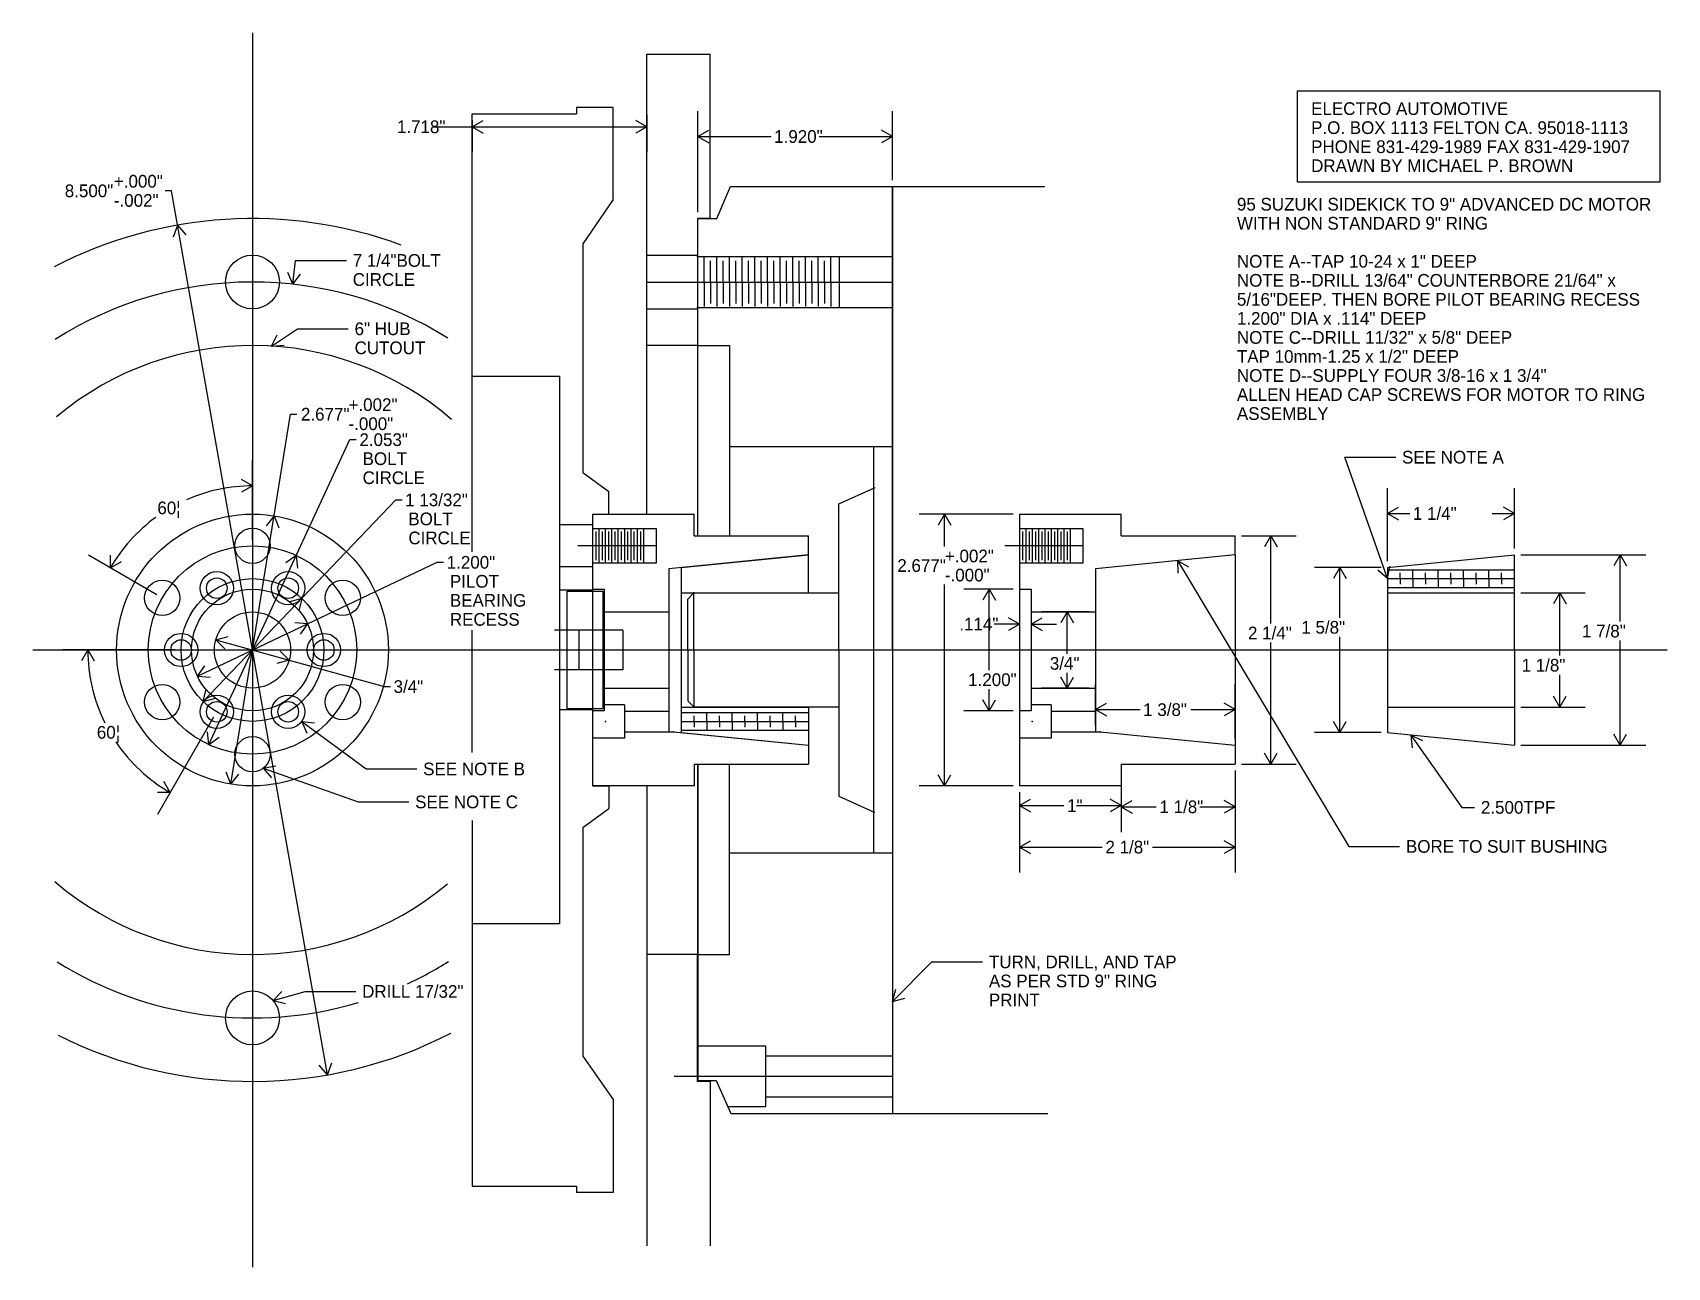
# Model space of a CAD drawing. Extents: x 1.8 to 17.9, y -1.2 to 10.9.
import ezdxf

# ---------------------------------------------------------------- set-up
doc = ezdxf.new("R2010")
doc.units = 0

msp = doc.modelspace()

# ---------------------------------------------------------------- linework, layer by layer
at = {"layer": 'ADC9', "color": 7, "linetype": 'CONTINUOUS'}
for p, q in [((10.316246, 4.848721), (10.316246, 9.41372)), ((10.316246, 9.41372), (11.814378, 9.41372)), ((10.316246, 9.41372), (10.316246, 4.848721)), ((10.129569, 6.848716), (10.129569, 2.848725)), ((10.316246, 6.848716), (10.129569, 6.848716)), ((9.787569, 6.28872), (10.139513, 6.44769)), ((9.787569, 4.848721), (9.787569, 6.28872)), ((8.299569, 5.348651), (8.359557, 5.41243)), ((8.299569, 4.848721), (8.299569, 5.348651)), ((8.359557, 5.41243), (9.787569, 5.41243)), ((8.359557, 4.84993), (8.359557, 5.41243)), ((8.299569, 4.848721), (8.299569, 4.348721)), ((8.359557, 4.84993), (8.359557, 4.28743)), ((9.787569, 4.848721), (9.787569, 3.40872)), ((10.316246, 4.848721), (10.316246, 0.28372)), ((8.359557, 4.28743), (8.299569, 4.348721)), ((8.359557, 4.28743), (9.787569, 4.28743)), ((9.787569, 3.40872), (10.136326, 3.249691)), ((10.316246, 2.848725), (10.129694, 2.848725)), ((10.316246, 0.28372), (11.846153, 0.28372))]:
    msp.add_line(p, q, dxfattribs=at)
at = {"layer": 'ADC9', "color": 7}
for p in [(10.139513, 6.44769), (8.359557, 5.41243), (8.299569, 4.848721), (8.299569, 4.848721), (8.299569, 4.848721), (8.299569, 4.848721), (8.359557, 4.84993), (9.787569, 4.848721), (9.787569, 4.848721), (9.787569, 4.848721), (10.129569, 4.848721), (10.129569, 4.848721), (10.316246, 4.848721), (10.316246, 4.848721), (10.316246, 4.848721), (8.359557, 4.28743), (10.136326, 3.249691)]:
    msp.add_point(p, dxfattribs=at)
at = {"layer": 'BUSHING', "color": 7, "linetype": 'CONTINUOUS'}
for p, q in [((15.191246, 5.723721), (15.191246, 6.443495)), ((16.441246, 5.848721), (16.441246, 6.443495)), ((15.191246, 6.193495), (15.299499, 6.255995)), ((15.191246, 6.193495), (15.299499, 6.130995)), ((15.191246, 6.193495), (15.40956, 6.193495)), ((16.222932, 6.193495), (16.441246, 6.193495)), ((16.441246, 6.193495), (16.332993, 6.255995)), ((16.441246, 6.193495), (16.332993, 6.130995)), ((8.236568, 5.661221), (9.486568, 5.786221)), ((8.236568, 4.848721), (8.236568, 5.661221)), ((9.486568, 5.411212), (9.486568, 5.786221)), ((15.128746, 5.661221), (14.470148, 5.661221)), ((14.720148, 5.661221), (14.657648, 5.552967)), ((14.720148, 5.661221), (14.782648, 5.552967)), ((14.720148, 5.167123), (14.720148, 5.661221)), ((15.191246, 5.661221), (16.441246, 5.786221)), ((15.191246, 5.661221), (15.191246, 4.848721)), ((15.191246, 5.637779), (16.441246, 5.637779)), ((15.440105, 5.552748), (15.440105, 5.639135)), ((15.690105, 5.552748), (15.690105, 5.639135)), ((15.940105, 5.552748), (15.940105, 5.639135)), ((16.190105, 5.552748), (16.190105, 5.639135)), ((16.441246, 4.848721), (16.441246, 5.786221)), ((16.503746, 5.786221), (17.73386, 5.786221)), ((17.48386, 5.786221), (17.42136, 5.677967)), ((17.48386, 5.786221), (17.54636, 5.677967)), ((17.48386, 5.129651), (17.48386, 5.786221)), ((15.190105, 5.552748), (16.441246, 5.552748)), ((15.315105, 5.552748), (15.315105, 5.607448)), ((15.315105, 5.552748), (15.315105, 5.498048)), ((15.440105, 5.552748), (15.440105, 5.466362)), ((15.565105, 5.552748), (15.565105, 5.607448)), ((15.565105, 5.552748), (15.565105, 5.498048)), ((15.690105, 5.552748), (15.690105, 5.466362)), ((15.815105, 5.552748), (15.815105, 5.607448)), ((15.815105, 5.552748), (15.815105, 5.498048)), ((15.940105, 5.552748), (15.940105, 5.466362)), ((16.065105, 5.552748), (16.065105, 5.607448)), ((16.065105, 5.552748), (16.065105, 5.498048)), ((16.190105, 5.552748), (16.190105, 5.466362)), ((16.315105, 5.552748), (16.315105, 5.607448)), ((16.315105, 5.552748), (16.315105, 5.498048)), ((8.239075, 5.411212), (9.486568, 5.411212)), ((15.191246, 5.465879), (16.441246, 5.465879)), ((15.191246, 5.411212), (16.441246, 5.411212)), ((16.503746, 5.411212), (17.138802, 5.411212)), ((16.888802, 5.411212), (16.826302, 5.302959)), ((16.888802, 5.411212), (16.951302, 5.302959)), ((16.888802, 4.793457), (16.888802, 5.411212)), ((8.236568, 4.036221), (8.236568, 4.848721)), ((14.720148, 4.036221), (14.720148, 4.978574)), ((15.191246, 4.848721), (15.191246, 4.036221)), ((16.441246, 4.848721), (16.441246, 3.911221)), ((17.48386, 3.911221), (17.48386, 4.941335)), ((16.888802, 4.286229), (16.888802, 4.605141)), ((16.888802, 4.286229), (16.826302, 4.394482)), ((16.888802, 4.286229), (16.951302, 4.394482)), ((8.236568, 4.286229), (9.486568, 4.286229)), ((8.236568, 4.231562), (9.486568, 4.231562)), ((8.360428, 4.144693), (8.360428, 4.199392)), ((8.485428, 4.144693), (8.485428, 4.231079)), ((8.610428, 4.144693), (8.610428, 4.199392)), ((8.735428, 4.144693), (8.735428, 4.231079)), ((8.860428, 4.144693), (8.860428, 4.199392)), ((8.985428, 4.144693), (8.985428, 4.231079)), ((9.110428, 4.144693), (9.110428, 4.199392)), ((9.235428, 4.144693), (9.235428, 4.231079)), ((9.360428, 4.144693), (9.360428, 4.199392)), ((9.486568, 4.286229), (9.486568, 3.911221)), ((15.193752, 4.286229), (16.441246, 4.286229)), ((16.503746, 4.286229), (17.138802, 4.286229)), ((8.235428, 4.144693), (9.486568, 4.144693)), ((8.236568, 4.059662), (9.486568, 4.059662)), ((8.236568, 4.036221), (9.486568, 3.911221)), ((8.360428, 4.144693), (8.360428, 4.089993)), ((8.485428, 4.144693), (8.485428, 4.058306)), ((8.610428, 4.144693), (8.610428, 4.089993)), ((8.735428, 4.144693), (8.735428, 4.058306)), ((8.860428, 4.144693), (8.860428, 4.089993)), ((8.985428, 4.144693), (8.985428, 4.058306)), ((9.110428, 4.144693), (9.110428, 4.089993)), ((9.235428, 4.144693), (9.235428, 4.058306)), ((9.360428, 4.144693), (9.360428, 4.089993)), ((15.128746, 4.036221), (14.470148, 4.036221)), ((14.720148, 4.036221), (14.657648, 4.144474)), ((14.720148, 4.036221), (14.782648, 4.144474)), ((15.191246, 4.036221), (16.441246, 3.911221)), ((15.420994, 4.008234), (15.534556, 3.955997)), ((15.420994, 4.008234), (15.432536, 3.883768)), ((15.420994, 4.008234), (15.923487, 3.298491)), ((16.503746, 3.911221), (17.73386, 3.911221)), ((17.48386, 3.911221), (17.42136, 4.019474)), ((17.48386, 3.911221), (17.54636, 4.019474)), ((15.923487, 3.298491), (16.048487, 3.298491))]:
    msp.add_line(p, q, dxfattribs=at)
at = {"layer": 'BUSHING', "color": 7}
for p in [(15.190105, 5.552748), (15.315105, 5.552748), (15.440105, 5.552748), (15.440105, 5.552748), (15.565105, 5.552748), (15.565105, 5.552748), (15.690105, 5.552748), (15.690105, 5.552748), (15.690105, 5.552748), (15.815105, 5.552748), (15.940105, 5.552748), (15.940105, 5.552748), (16.065105, 5.552748), (16.190105, 5.552748), (16.190105, 5.552748), (16.315105, 5.552748), (16.316566, 5.551829), (16.316566, 5.551829), (16.316574, 5.551829), (16.316574, 5.551829), (8.236568, 4.848721), (8.236568, 4.848721), (8.236568, 4.848721), (8.236568, 4.848721), (15.191246, 4.848721), (15.191246, 4.848721), (15.191246, 4.848721), (15.191246, 4.848721), (8.235428, 4.144693), (8.360428, 4.144693), (8.485428, 4.144693), (8.485428, 4.144693), (8.610428, 4.144693), (8.610428, 4.144693), (8.735428, 4.144693), (8.735428, 4.144693), (8.735428, 4.144693), (8.860428, 4.144693), (8.985428, 4.144693), (8.985428, 4.144693), (9.110428, 4.144693), (9.235428, 4.144693), (9.235428, 4.144693), (9.360428, 4.144693), (9.361889, 4.145613), (9.361889, 4.145613), (9.361897, 4.145613), (9.361897, 4.145613)]:
    msp.add_point(p, dxfattribs=at)
at = {"layer": 'CNTRLINE', "color": 7, "linetype": 'CONTINUOUS'}
for p, q in [((4.011626, 10.930268), (4.011626, -1.232827)), ((1.846684, 4.848721), (17.946686, 4.848721))]:
    msp.add_line(p, q, dxfattribs=at)
at = {"layer": 'CNTRLINE', "color": 7}
for p in [(4.011626, 4.848721), (6.176569, 4.848721)]:
    msp.add_point(p, dxfattribs=at)
at = {"layer": 'DIMEN', "color": 7, "linetype": 'CONTINUOUS'}
for p, q in [((8.396568, 9.161222), (8.396568, 10.157899)), ((10.316246, 9.47622), (10.316246, 10.157899)), ((5.787341, 10.00357), (7.894568, 10.00357)), ((6.176569, 10.067721), (6.176569, 9.75357)), ((6.176569, 10.00357), (6.284822, 10.06607)), ((6.176569, 10.00357), (6.284822, 9.94107)), ((7.894568, 10.00357), (7.786315, 10.06607)), ((7.894568, 10.00357), (7.786315, 9.94107)), ((7.894568, 10.120069), (7.894568, 9.75357)), ((8.396568, 9.907899), (8.504821, 9.970399)), ((8.396568, 9.907899), (8.504821, 9.845399)), ((8.396568, 9.907899), (9.118776, 9.907899)), ((9.594038, 9.907899), (10.316246, 9.907899)), ((10.316246, 9.907899), (10.207993, 9.970399)), ((10.316246, 9.907899), (10.207993, 9.845399)), ((3.214706, 9.372746), (3.152206, 9.372746)), ((4.748921, 0.663161), (3.214706, 9.372746)), ((3.274328, 9.034278), (3.231556, 8.916824)), ((3.274328, 9.034278), (3.35466, 8.938509)), ((4.40792, 8.451995), (4.358891, 8.566978)), ((4.40792, 8.451995), (4.436297, 8.686265)), ((4.40792, 8.451995), (4.482984, 8.551947)), ((4.436297, 8.686265), (4.936297, 8.686265)), ((4.197382, 7.842965), (4.454723, 8.013106)), ((4.197382, 7.842965), (4.253214, 7.954803)), ((4.454723, 8.013106), (4.954723, 8.013106)), ((4.197382, 7.842965), (4.322153, 7.850532)), ((3.797904, 3.527393), (4.387416, 7.172027)), ((4.387416, 7.172027), (4.449916, 7.172027)), ((3.580312, 3.917232), (4.971175, 6.921012)), ((4.971175, 6.921012), (5.033675, 6.921012)), ((4.011626, 5.93772), (4.011626, 6.715385)), ((15.190105, 5.552748), (14.771272, 6.748284)), ((14.771272, 6.748284), (15.271272, 6.748284)), ((4.011626, 6.465385), (3.903373, 6.527885)), ((4.011626, 6.465385), (3.903373, 6.402885)), ((3.526486, 4.33995), (5.421915, 6.327702)), ((5.421915, 6.327702), (5.484415, 6.327702)), ((4.225348, 6.170048), (4.146365, 6.073163)), ((4.225348, 6.170048), (4.269761, 6.053204)), ((11.503746, 6.187221), (10.576774, 6.187221)), ((10.826774, 6.187221), (10.764274, 6.078967)), ((10.826774, 6.187221), (10.889274, 6.078967)), ((10.826774, 5.869188), (10.826774, 6.187221)), ((13.753746, 5.973721), (14.291863, 5.973721)), ((14.041863, 5.973721), (13.979363, 5.865467)), ((14.041863, 5.973721), (14.104363, 5.865467)), ((14.041863, 5.110123), (14.041863, 5.973721)), ((3.068525, 5.39322), (2.395048, 5.782053)), ((2.611554, 5.657053), (2.611554, 5.782053)), ((2.611554, 5.657053), (2.719807, 5.719553)), ((3.469663, 4.591281), (5.830726, 5.712817)), ((4.44294, 5.780209), (4.340739, 5.708237)), ((4.44294, 5.780209), (4.454169, 5.655714)), ((5.830726, 5.712817), (5.893226, 5.712817)), ((13.122667, 5.729362), (13.231929, 5.668642)), ((13.122667, 5.729362), (13.124713, 5.604379)), ((13.122667, 5.729362), (14.810194, 2.913906)), ((15.190105, 5.552748), (15.213299, 5.675578)), ((10.826774, 3.510221), (10.826774, 5.493093)), ((15.190105, 5.552748), (15.095329, 5.634249)), ((4.496767, 5.357491), (4.376829, 5.322278)), ((4.496767, 5.357491), (4.467293, 5.236016)), ((11.503746, 5.44872), (11.018081, 5.44872)), ((11.268081, 5.44872), (11.205581, 5.340467)), ((11.268081, 5.44872), (11.330581, 5.340467)), ((11.268081, 4.650631), (11.268081, 5.44872)), ((11.566246, 5.38622), (11.566246, 4.853646)), ((11.680246, 5.38622), (11.680246, 4.853646)), ((11.566246, 5.103646), (11.457993, 5.166146)), ((11.680246, 5.103646), (11.7885, 5.166146)), ((12.253746, 5.223721), (11.784393, 5.223721)), ((12.034393, 5.223721), (11.971893, 5.115467)), ((12.034393, 5.223721), (12.096893, 5.115467)), ((12.034393, 4.810788), (12.034393, 5.223721)), ((4.55359, 5.10616), (4.428991, 5.116167)), ((4.55359, 5.10616), (4.482624, 5.003258)), ((11.566246, 5.103646), (11.316246, 5.103646)), ((11.566246, 5.103646), (11.457993, 5.041146)), ((11.680246, 5.103646), (11.7885, 5.041146)), ((11.680246, 5.103646), (11.930246, 5.103646)), ((3.246126, 4.848721), (2.139651, 4.848722)), ((2.389651, 4.848722), (2.327151, 4.740468)), ((2.389651, 4.848722), (2.452151, 4.740468)), ((3.650326, 4.949157), (3.771364, 4.98038)), ((3.650326, 4.949157), (3.737885, 4.859947)), ((3.650326, 4.949157), (5.307531, 4.488478)), ((4.372926, 4.748284), (4.285367, 4.837494)), ((14.041863, 3.723721), (14.041863, 4.92245)), ((3.469663, 4.591281), (3.540628, 4.694183)), ((4.372926, 4.748284), (4.251888, 4.717061)), ((3.469663, 4.591281), (3.594261, 4.581274)), ((12.034393, 4.473721), (11.971893, 4.581974)), ((12.034393, 4.473721), (12.034393, 4.623143)), ((12.034393, 4.473721), (12.096893, 4.581974)), ((12.316246, 4.10667), (12.316246, 4.511636)), ((13.691246, 3.973721), (13.691246, 4.511636)), ((3.526486, 4.33995), (3.555959, 4.461425)), ((3.526486, 4.33995), (3.646423, 4.375163)), ((5.307531, 4.488478), (5.370031, 4.488478)), ((11.268081, 4.248721), (11.205581, 4.356974)), ((11.268081, 4.248721), (11.268081, 4.462508)), ((11.268081, 4.248721), (11.330581, 4.356974)), ((12.253746, 4.473721), (11.784393, 4.473721)), ((11.503746, 4.248721), (11.018081, 4.248721)), ((12.316246, 4.261636), (12.424499, 4.324136)), ((12.316246, 4.261636), (12.424499, 4.199136)), ((12.316246, 4.261636), (12.75304, 4.261636)), ((13.254452, 4.261636), (13.691246, 4.261636)), ((13.691246, 4.261636), (13.582993, 4.324136)), ((13.691246, 4.261636), (13.582993, 4.199136)), ((3.628876, 4.185778), (3.075638, 3.227543)), ((3.580312, 3.917232), (3.569083, 4.041727)), ((4.496867, 4.144988), (4.621067, 4.130868)), ((4.496867, 4.144988), (4.54674, 4.030368)), ((4.496867, 4.144988), (5.130048, 3.676705)), ((3.580312, 3.917232), (3.682513, 3.989205)), ((4.118162, 3.684649), (4.241118, 3.707164)), ((13.753746, 3.723721), (14.291863, 3.723721)), ((14.041863, 3.723721), (13.979363, 3.831974)), ((14.041863, 3.723721), (14.104363, 3.831974)), ((3.200638, 3.444049), (3.138138, 3.552302)), ((3.797904, 3.527393), (3.753491, 3.644237)), ((3.797904, 3.527393), (3.876888, 3.624278)), ((4.118162, 3.684649), (4.199139, 3.589424)), ((4.118162, 3.684649), (5.051167, 3.351997)), ((5.130048, 3.676705), (5.630048, 3.676705)), ((10.826774, 3.510221), (10.764274, 3.618474)), ((10.826774, 3.510221), (10.889274, 3.618474)), ((12.566307, 3.661221), (12.566307, 3.054278)), ((13.691246, 3.661221), (13.691246, 3.054278)), ((13.691246, 3.661221), (13.691246, 2.657324)), ((3.200638, 3.444049), (3.075638, 3.444049)), ((11.503746, 3.510221), (10.576774, 3.510221)), ((11.566246, 3.447721), (11.566246, 3.065953)), ((11.566246, 3.447721), (11.566246, 2.657324)), ((12.566246, 3.447721), (12.566246, 3.065953)), ((5.051167, 3.351997), (5.551167, 3.351997)), ((11.566246, 3.315953), (11.674499, 3.378453)), ((11.566246, 3.315953), (11.674499, 3.253453)), ((11.566246, 3.315953), (12.003452, 3.315953)), ((12.12904, 3.315953), (12.566246, 3.315953)), ((12.566246, 3.315953), (12.457993, 3.378453)), ((12.566246, 3.315953), (12.457993, 3.253453)), ((12.566307, 3.304278), (12.67456, 3.366778)), ((12.566307, 3.304278), (12.67456, 3.241778)), ((12.566307, 3.304278), (12.913796, 3.304278)), ((13.343757, 3.304278), (13.691246, 3.304278)), ((13.691246, 3.304278), (13.582993, 3.366778)), ((13.691246, 3.304278), (13.582993, 3.241778)), ((11.566246, 2.907324), (11.674499, 2.969824)), ((11.566246, 2.907324), (11.674499, 2.844824)), ((11.566246, 2.907324), (12.381456, 2.907324)), ((12.876036, 2.907324), (13.691246, 2.907324)), ((13.691246, 2.907324), (13.582993, 2.969824)), ((13.691246, 2.907324), (13.582993, 2.844824)), ((14.810194, 2.913906), (15.310194, 2.913906)), ((10.316246, 1.385564), (10.702436, 1.775779)), ((10.702436, 1.775779), (11.202436, 1.775779)), ((4.213898, 1.395854), (4.301007, 1.485503)), ((4.213898, 1.395854), (4.528987, 1.485154)), ((4.528987, 1.485154), (5.028987, 1.485154)), ((10.316246, 1.385564), (10.347972, 1.506471)), ((4.213898, 1.395854), (4.335091, 1.36524)), ((10.316246, 1.385564), (10.436817, 1.418542)), ((4.748921, 0.663161), (4.668589, 0.75893)), ((4.748921, 0.663161), (4.791693, 0.780615))]:
    msp.add_line(p, q, dxfattribs=at)
for radius, start, end in [(1.616664, 90, 113.649978), (1.616664, 126.109063, 149.999995), (1.621976, 179.999961, 206.235462), (1.621976, 213.91331, 239.999973)]:
    msp.add_arc((4.011626, 4.848721), radius, start, end, dxfattribs=at)
at = {"layer": 'HUB', "color": 7, "linetype": 'CONTINUOUS'}
for p, q in [((7.361568, 6.187221), (7.361568, 3.510221)), ((7.361568, 6.187221), (8.361568, 6.187221)), ((8.361568, 5.973721), (8.361568, 6.187221)), ((11.566246, 6.187221), (11.566246, 3.510221)), ((11.566246, 6.187221), (12.566246, 6.187221)), ((12.566246, 5.973721), (12.566246, 6.187221)), ((7.361568, 6.04722), (7.986568, 6.04722)), ((7.392569, 6.01572), (7.392569, 5.73472)), ((7.424068, 6.04722), (7.424068, 5.70322)), ((7.455318, 6.01572), (7.455318, 5.73472)), ((7.486568, 6.04722), (7.486568, 5.70322)), ((7.518068, 6.01572), (7.518068, 5.73472)), ((7.549068, 6.04722), (7.549068, 5.70322)), ((7.580818, 6.01572), (7.580818, 5.73472)), ((7.611568, 6.04722), (7.611568, 5.70322)), ((7.643568, 6.01572), (7.643568, 5.73472)), ((7.674068, 6.04722), (7.674068, 5.70322)), ((7.706318, 6.01572), (7.706318, 5.73472)), ((7.736568, 6.04722), (7.736568, 5.70322)), ((7.769068, 6.01572), (7.769068, 5.73472)), ((7.799068, 6.04722), (7.799068, 5.70322)), ((7.831818, 6.01572), (7.831818, 5.73472)), ((7.861568, 6.04722), (7.861568, 5.70322)), ((7.986568, 6.04722), (7.986568, 5.70322)), ((8.361568, 5.973721), (9.486568, 5.973721)), ((9.486568, 5.786221), (9.486568, 5.973721)), ((11.566246, 6.04722), (12.191246, 6.04722)), ((11.597246, 6.01572), (11.597246, 5.73472)), ((11.628746, 6.04722), (11.628746, 5.70322)), ((11.659996, 6.01572), (11.659996, 5.73472)), ((11.691246, 6.04722), (11.691246, 5.70322)), ((11.722746, 6.01572), (11.722746, 5.73472)), ((11.753746, 6.04722), (11.753746, 5.70322)), ((11.785496, 6.01572), (11.785496, 5.73472)), ((11.816246, 6.04722), (11.816246, 5.70322)), ((11.848246, 6.01572), (11.848246, 5.73472)), ((11.878746, 6.04722), (11.878746, 5.70322)), ((11.910995, 6.01572), (11.910995, 5.73472)), ((11.941246, 6.04722), (11.941246, 5.70322)), ((11.973745, 6.01572), (11.973745, 5.73472)), ((12.003746, 6.04722), (12.003746, 5.70322)), ((12.036495, 6.01572), (12.036495, 5.73472)), ((12.066246, 6.04722), (12.066246, 5.70322)), ((12.191246, 6.04722), (12.191246, 5.70322)), ((12.566246, 5.973721), (13.691246, 5.973721)), ((13.691246, 5.786221), (13.691246, 5.973721)), ((7.986568, 5.87522), (7.216599, 5.87522)), ((12.191246, 5.87522), (11.421277, 5.87522)), ((7.986568, 5.70322), (7.361568, 5.70322)), ((9.486568, 5.786221), (8.111568, 5.648721)), ((8.111568, 5.648721), (8.111568, 4.04417)), ((12.191246, 5.70322), (11.566246, 5.70322)), ((13.691246, 5.786221), (12.316246, 5.648721)), ((12.316246, 5.648721), (12.316246, 4.04417)), ((13.691246, 5.786221), (13.691246, 3.911221)), ((7.361568, 5.44872), (7.475569, 5.44872)), ((7.475569, 5.44872), (7.475569, 4.248721)), ((11.566246, 5.44872), (11.680246, 5.44872)), ((11.680246, 5.44872), (11.680246, 4.248721)), ((7.475569, 5.223721), (8.111568, 5.223721)), ((11.680246, 5.223721), (12.316246, 5.223721)), ((7.475569, 4.473721), (8.111568, 4.473721)), ((11.680246, 4.473721), (12.316246, 4.473721)), ((7.475569, 4.248721), (7.361568, 4.248721)), ((7.674569, 4.308698), (7.475569, 4.308698)), ((7.674569, 4.309721), (7.674569, 3.980699)), ((7.674569, 4.247271), (8.111568, 4.247271)), ((11.680246, 4.248721), (11.566246, 4.248721)), ((11.879246, 4.308698), (11.680246, 4.308698)), ((11.879246, 4.309721), (11.879246, 3.980699)), ((11.879246, 4.247271), (12.316246, 4.247271)), ((7.674569, 4.04417), (8.157073, 4.04417)), ((8.157073, 4.04417), (9.486568, 3.911221)), ((11.879246, 4.04417), (12.361751, 4.04417)), ((12.361751, 4.04417), (13.691246, 3.911221)), ((7.674569, 3.980699), (7.361568, 3.980699)), ((9.486568, 3.911221), (9.486568, 3.723721)), ((11.879246, 3.980699), (11.566246, 3.980699)), ((13.691246, 3.911221), (13.691246, 3.723721)), ((8.361568, 3.723721), (8.361568, 3.510221)), ((8.361629, 3.723721), (9.486568, 3.723721)), ((12.566246, 3.723721), (12.566246, 3.510221)), ((12.566307, 3.723721), (13.691246, 3.723721)), ((8.361568, 3.510221), (7.361568, 3.510221)), ((12.566246, 3.510221), (11.566246, 3.510221))]:
    msp.add_line(p, q, dxfattribs=at)
for centre, radius in [((4.011626, 4.848721), 1.3385), ((4.011626, 5.87522), 0.174), ((4.011626, 4.848721), 1.0265), ((3.122652, 5.36197), 0.174), ((4.011626, 4.848721), 0.703), ((3.660127, 5.457537), 0.163999), ((3.660127, 5.457537), 0.101551), ((4.363127, 5.457536), 0.163999), ((4.363127, 5.457536), 0.101551), ((4.9006, 5.36197), 0.174001), ((4.011626, 4.848721), 0.6), ((4.011626, 4.848721), 0.375), ((3.308626, 4.848721), 0.164), ((4.714626, 4.848721), 0.164), ((3.308626, 4.848721), 0.101551), ((4.714626, 4.848721), 0.101551), ((3.122652, 4.335471), 0.174), ((4.9006, 4.335471), 0.174001), ((3.660126, 4.239905), 0.164), ((4.363126, 4.239904), 0.164), ((3.660126, 4.239905), 0.101551), ((4.363126, 4.239904), 0.101551), ((4.011626, 3.822221), 0.174)]:
    msp.add_circle(centre, radius, dxfattribs=at)
at = {"layer": 'HUB', "color": 7}
for p in [(7.361568, 5.87522), (7.361568, 5.87522), (7.361568, 5.87522), (11.566246, 5.87522), (11.566246, 5.87522), (11.566246, 5.87522), (7.361568, 4.848721), (11.566246, 4.848721), (11.566246, 4.848721), (7.487069, 4.144698), (8.157073, 4.04417), (11.691746, 4.144698), (12.361751, 4.04417)]:
    msp.add_point(p, dxfattribs=at)
at = {"layer": 'MAINSHFT', "color": 7, "linetype": 'CONTINUOUS'}
for p, q in [((7.659569, 5.044721), (6.984569, 5.044721)), ((7.224568, 5.044721), (7.224568, 4.65272)), ((7.469568, 5.044721), (7.469568, 4.65272)), ((7.659569, 5.044721), (7.659569, 4.65272)), ((7.659569, 4.65272), (6.984569, 4.65272))]:
    msp.add_line(p, q, dxfattribs=at)
at = {"layer": 'PARTS', "color": 7, "linetype": 'CONTINUOUS'}
for p, q in [((14.305745, 10.357162), (17.872197, 10.357162)), ((14.305745, 9.457176), (14.305745, 10.357162)), ((17.872197, 10.357162), (17.872197, 9.457176)), ((7.563569, 10.192721), (7.203568, 10.192721)), ((7.203568, 10.192721), (7.203568, 10.130221)), ((7.563569, 9.286222), (7.563569, 10.192721)), ((6.176569, 10.130221), (7.203568, 10.130221)), ((6.176569, 5.816932), (6.176569, 10.130221)), ((17.872197, 9.457176), (14.305745, 9.457176)), ((7.563569, 9.286222), (7.266569, 8.848722)), ((7.266569, 8.848722), (7.266569, 6.598721)), ((6.176569, 7.54522), (7.036569, 7.54522)), ((7.036569, 7.54522), (7.036569, 2.15222)), ((7.266569, 6.598721), (7.520569, 6.411221)), ((7.520569, 6.187221), (7.520569, 6.411221)), ((7.359569, 6.187221), (7.359569, 3.510221)), ((7.359569, 6.187221), (7.520569, 6.187221)), ((7.359569, 6.08272), (7.036569, 6.08272)), ((7.359569, 5.66772), (7.036569, 5.66772)), ((7.359569, 5.438721), (7.036569, 5.438721)), ((6.176569, 3.83906), (6.176569, 5.044652)), ((7.359569, 4.25872), (7.036569, 4.25872)), ((7.359569, 3.510221), (7.520569, 3.510221)), ((7.520569, 3.510221), (7.520569, 3.286221)), ((7.266569, 3.098721), (7.520569, 3.286221)), ((6.176569, 3.169348), (6.176569, -0.432779)), ((7.266569, 3.098721), (7.266569, 0.848721)), ((7.036569, 2.15222), (6.176569, 2.15222)), ((7.266569, 0.848721), (7.563569, 0.421552)), ((7.563569, 0.421552), (7.563569, -0.495279)), ((6.176569, -0.432779), (7.203568, -0.432779)), ((7.203568, -0.432779), (7.203568, -0.495279)), ((7.563569, -0.495279), (7.203568, -0.495279))]:
    msp.add_line(p, q, dxfattribs=at)
at = {"layer": 'PARTS', "color": 7}
msp.add_point((7.359569, 4.848721), dxfattribs=at)
at = {"layer": 'PILOTBRN', "color": 7, "linetype": 'CONTINUOUS'}
for p, q in [((7.109569, 4.268721), (7.109569, 5.42872)), ((7.109569, 5.42872), (7.463569, 5.42872)), ((7.463569, 5.42872), (7.463569, 4.268721)), ((7.463569, 5.045721), (7.109569, 5.045721)), ((7.463569, 4.651721), (7.109569, 4.651721)), ((7.463569, 4.268721), (7.109569, 4.268721))]:
    msp.add_line(p, q, dxfattribs=at)
at = {"layer": 'PLATE', "color": 7, "linetype": 'CONTINUOUS'}
for p, q in [((7.894568, 10.718202), (8.519568, 10.718202)), ((7.894568, 6.187221), (7.894568, 10.718202)), ((8.519568, 9.098722), (8.519568, 10.718202)), ((8.519568, 9.098722), (8.394568, 9.098722)), ((8.394568, 9.098722), (8.394568, 7.848722)), ((7.894568, 8.739221), (8.394568, 8.739221)), ((7.894568, 8.20822), (8.394568, 8.20822)), ((8.394568, 7.848722), (7.894568, 7.848722)), ((8.394568, 7.848722), (8.394568, 5.973721)), ((8.394568, 3.723721), (8.394568, 1.848722)), ((7.894568, 3.510221), (7.894568, -1.02076)), ((8.394568, 1.848722), (7.894568, 1.848722)), ((8.394568, 0.598722), (8.394568, 1.848722)), ((8.519568, 0.598722), (8.394568, 0.598722)), ((8.519568, 0.598722), (8.519568, -1.02076))]:
    msp.add_line(p, q, dxfattribs=at)
for centre in [(4.011626, 8.473722), (4.011626, 1.223721)]:
    msp.add_circle(centre, 0.2656, dxfattribs=at)
for centre, radius, start, end in [((4.011623, 4.848712), 4.250007, 69.825615, 117.362816), ((4.011627, 4.848727), 3.624995, 57.92367, 122.409102), ((4.011626, 4.848725), 2.999997, 49.189544, 130.025525), ((4.011627, 4.848719), 2.999999, 229.51294, 309.802997), ((4.011626, 4.848719), 3.624999, 237.948002, 286.738143), ((4.011644, 4.848683), 3.624958, 294.888364, 302.166041), ((4.011626, 4.84872), 4.249999, 243.222877, 297.367515)]:
    msp.add_arc(centre, radius, start, end, dxfattribs=at)
at = {"layer": 'PLATE', "color": 7}
for p in [(4.011626, 8.473722), (4.011626, 4.848721), (4.011626, 4.848721), (4.011626, 4.848721), (4.011626, 1.223721)]:
    msp.add_point(p, dxfattribs=at)
at = {"layer": 'RING', "color": 7, "linetype": 'CONTINUOUS'}
for p, q in [((8.584068, 9.098722), (8.721082, 9.41372)), ((8.721082, 9.41372), (10.316246, 9.41372)), ((8.396568, 9.098722), (8.584068, 9.098722)), ((8.396568, 5.973721), (8.396568, 9.098722)), ((8.396152, 8.72372), (10.316246, 8.72372)), ((8.459065, 8.473077), (8.459065, 8.723655)), ((8.584048, 8.473077), (8.584048, 8.723655)), ((8.709031, 8.473077), (8.709031, 8.723655)), ((8.834014, 8.473077), (8.834014, 8.723655)), ((8.958997, 8.473077), (8.958997, 8.723655)), ((9.08398, 8.473077), (9.08398, 8.723655)), ((9.208962, 8.473077), (9.208962, 8.723655)), ((9.333945, 8.473077), (9.333945, 8.723655)), ((9.458928, 8.473077), (9.458928, 8.723655)), ((9.583911, 8.473077), (9.583911, 8.723655)), ((9.708894, 8.473077), (9.708894, 8.723655)), ((9.789903, 8.72372), (9.789903, 8.22372)), ((8.521557, 8.473077), (8.521557, 8.684077)), ((8.64654, 8.473077), (8.64654, 8.684077)), ((8.771523, 8.473077), (8.771523, 8.684077)), ((8.896505, 8.473077), (8.896505, 8.684077)), ((9.021488, 8.473077), (9.021488, 8.684077)), ((9.146471, 8.473077), (9.146471, 8.684077)), ((9.271454, 8.473077), (9.271454, 8.684077)), ((9.396437, 8.473077), (9.396437, 8.684077)), ((9.52142, 8.473077), (9.52142, 8.684077)), ((9.646402, 8.473077), (9.646402, 8.684077)), ((7.901747, 8.47372), (10.316246, 8.47372)), ((8.459065, 8.473077), (8.459065, 8.231212)), ((8.521557, 8.472018), (8.521557, 8.261018)), ((8.584048, 8.473077), (8.584048, 8.231212)), ((8.64654, 8.472018), (8.64654, 8.261018)), ((8.709031, 8.473077), (8.709031, 8.231212)), ((8.771523, 8.472018), (8.771523, 8.261018)), ((8.834014, 8.473077), (8.834014, 8.231212)), ((8.896505, 8.472018), (8.896505, 8.261018)), ((8.958997, 8.473077), (8.958997, 8.231212)), ((9.021488, 8.472018), (9.021488, 8.261018)), ((9.08398, 8.473077), (9.08398, 8.231212)), ((9.146471, 8.472018), (9.146471, 8.261018)), ((9.208962, 8.473077), (9.208962, 8.231212)), ((9.271454, 8.472018), (9.271454, 8.261018)), ((9.333945, 8.473077), (9.333945, 8.231212)), ((9.396437, 8.472018), (9.396437, 8.261018)), ((9.458928, 8.473077), (9.458928, 8.231212)), ((9.52142, 8.472018), (9.52142, 8.261018)), ((9.583911, 8.473077), (9.583911, 8.231212)), ((9.646402, 8.472018), (9.646402, 8.261018)), ((9.708894, 8.473077), (9.708894, 8.231212)), ((8.39604, 8.22372), (10.316246, 8.22372)), ((8.398675, 7.84872), (8.711175, 7.84872)), ((8.711175, 7.84872), (8.711175, 6.848721)), ((8.711175, 6.848721), (8.711175, 5.973721)), ((10.129569, 6.848716), (8.711175, 6.848716)), ((8.396568, 3.723721), (8.396568, 0.598721)), ((8.708581, 2.848721), (8.708581, 3.723721)), ((10.129694, 2.848725), (8.708581, 2.848725)), ((8.708581, 1.848721), (8.708581, 2.848721)), ((8.396081, 1.848721), (8.708581, 1.848721)), ((9.068439, 0.945728), (8.394638, 0.945728)), ((9.06743, 0.851719), (10.316246, 0.851719)), ((9.068439, 0.351727), (9.068439, 0.945728)), ((8.164865, 0.648721), (10.316246, 0.648721)), ((8.396568, 0.606429), (8.579068, 0.606429)), ((8.579068, 0.606429), (8.722227, 0.28372)), ((8.693439, 0.351727), (9.068439, 0.351727)), ((9.06743, 0.445722), (10.316246, 0.445722)), ((8.722227, 0.28372), (10.316246, 0.28372))]:
    msp.add_line(p, q, dxfattribs=at)
at = {"layer": 'RING', "color": 7}
for p in [(8.396152, 8.72372), (8.39604, 8.22372), (8.398675, 7.84872), (8.394638, 0.945714), (8.396568, 0.648721), (8.396568, 0.648721), (8.396568, 0.648721), (8.396568, 0.648721), (8.396568, 0.606429), (8.396568, 0.606429)]:
    msp.add_point(p, dxfattribs=at)

# ---------------------------------------------------------------- texts
at = {"layer": 'BUSHING', "color": 7}
for s, p in [('1 1/4"', (15.44081, 6.130923)), ('1 5/8"', (14.342, 5.009824)), ('1 7/8"', (17.106412, 4.972585)), ('1 1/8"', (16.511353, 4.636391)), ('2.500TPF', (16.110986, 3.235991))]:
    msp.add_text(s, height=0.125, dxfattribs=at).set_placement(p)
at = {"layer": 'DIMEN', "color": 7}
for s, p in [('1.718"', (5.434018, 9.940661)), ('1.920"', (9.150026, 9.845087)), ('+.000"', (2.646305, 9.403995)), ('8.500"', (2.162552, 9.309697)), ('-.002"', (2.646305, 9.215398)), ('95 SUZUKI SIDEKICK TO 9" ADVANCED DC MOTOR', (13.70762, 9.177947)), ('WITH NON STANDARD 9" RING', (13.70762, 8.990447)), ('7 1/4"BOLT', (4.998797, 8.623765)), ('NOTE A--TAP 10-24 x 1" DEEP', (13.70762, 8.615447)), ('CIRCLE', (4.998797, 8.436265)), ('NOTE B--DRILL 13/64" COUNTERBORE 21/64" x', (13.70762, 8.427947)), ('5/16"DEEP. THEN BORE PILOT BEARING RECESS', (13.70762, 8.240447)), ('6" HUB', (5.017223, 7.950606)), ('1.200" DIA x .114" DEEP', (13.70762, 8.052947)), ('CUTOUT', (5.017223, 7.763107)), ('NOTE C--DRILL 11/32" x 5/8" DEEP', (13.70762, 7.865447)), ('TAP 10mm-1.25 x 1/2" DEEP', (13.70762, 7.677947)), ('NOTE D--SUPPLY FOUR 3/8-16 x 1 3/4"', (13.70762, 7.490448)), ('ALLEN HEAD CAP SCREWS FOR MOTOR TO RING', (13.70762, 7.302948)), ('+.002"', (4.95741, 7.203277)), ('2.677"', (4.48882, 7.109291)), ('-.000"', (4.95741, 7.015306)), ('ASSEMBLY', (13.70762, 7.115447)), ('2.053"', (5.064925, 6.858182)), ('BOLT', (5.096174, 6.671012)), ('SEE NOTE A', (15.333772, 6.685784)), ('CIRCLE', (5.096174, 6.483512)), ('60¦', (3.074734, 6.186068)), ('1 13/32"', (5.515665, 6.265115)), ('BOLT', (5.546915, 6.077702)), ('CIRCLE', (5.546915, 5.890202)), ('+.002"', (10.831397, 5.71239)), ('1.200"', (5.924476, 5.650005)), ('2.677"', (10.362807, 5.618405)), ('-.000"', (10.831397, 5.524419)), ('PILOT', (5.955726, 5.462816)), ('BEARING', (5.955726, 5.275317)), ('RECESS', (5.955726, 5.087817)), ('.114"', (10.973469, 5.041067)), ('2 1/4"', (13.816675, 4.953699)), ('3/4"', (11.865165, 4.654393)), ('3/4"', (5.401281, 4.425905)), ('1.200"', (11.060333, 4.493758)), ('1 3/8"', (12.78429, 4.198728)), ('60¦', (2.478393, 3.975009)), ('SEE NOTE B', (5.692548, 3.614205)), ('SEE NOTE C', (5.613666, 3.289497)), ('1"', (12.034702, 3.25338)), ('1 1/8"', (12.945046, 3.24137)), ('2 1/8"', (12.412705, 2.844416)), ('BORE TO SUIT BUSHING', (15.372694, 2.851406)), ('TURN, DRILL, AND TAP', (11.264937, 1.713279)), ('AS PER STD 9" RING ', (11.264937, 1.525779)), ('DRILL 17/32"', (5.091487, 1.422654)), ('PRINT', (11.264937, 1.338279))]:
    msp.add_text(s, height=0.125, dxfattribs=at).set_placement(p)
at = {"layer": 'PARTS', "color": 7}
for s, p in [('ELECTRO AUTOMOTIVE', (14.438492, 10.119666)), ('P.O. BOX 1113 FELTON CA. 95018-1113', (14.438492, 9.932165)), ('PHONE 831-429-1989 FAX 831-429-1907', (14.438492, 9.744665)), ('DRAWN BY MICHAEL P. BROWN', (14.438492, 9.557165))]:
    msp.add_text(s, height=0.125, dxfattribs=at).set_placement(p)

doc.saveas('drawing.dxf')
